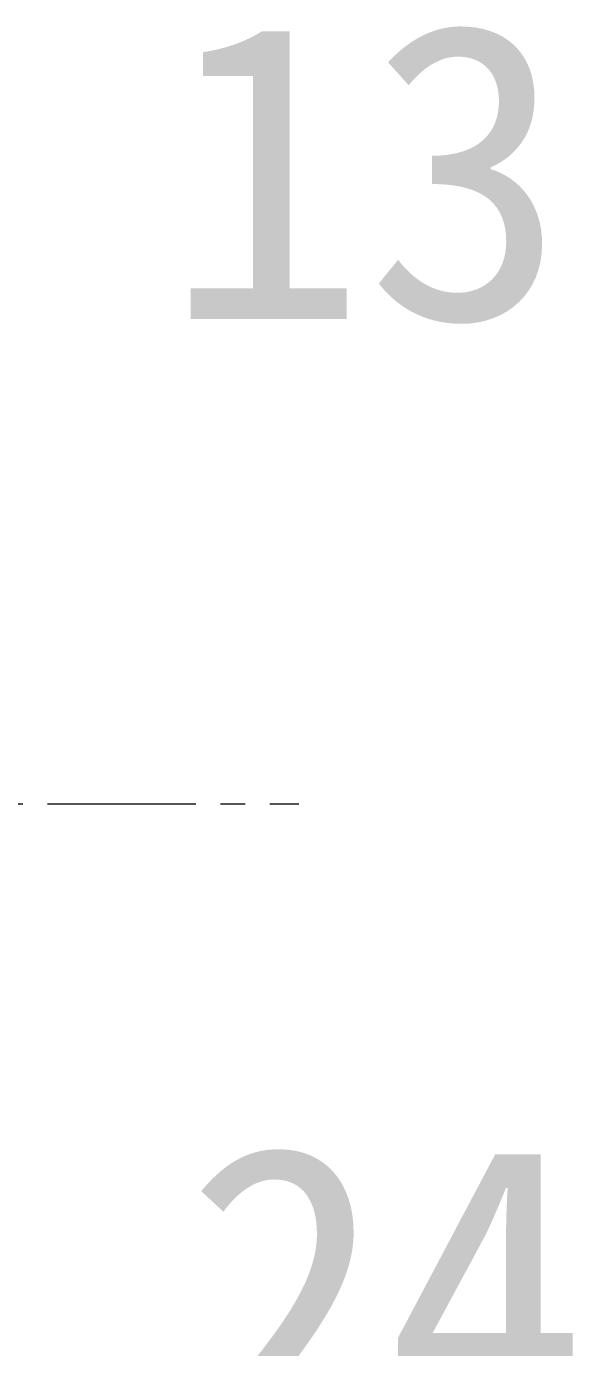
# Model space of a CAD drawing. Header units: millimetres. Extents: x 1167 to 2098, y -78 to 499.
# Drawn here: x 1709.15 to 1711.91, y 237.15 to 243.84 of the extents above; entities that cross this region are included whole.
import ezdxf
from ezdxf.lldxf.tags import DXFTag

# ---------------------------------------------------------------- set-up
doc = ezdxf.new("R2010")
doc.units = ezdxf.units.MM
doc.linetypes.add('CENTER2', pattern=[1.125, 0.75, -0.125, 0.125, -0.125])
doc.layers.add('DIM', color=3, linetype='Continuous', lineweight=5)
doc.layers.add('FPC', color=50, linetype='Continuous', lineweight=5)
doc.styles.add('宋体', font='')
doc.styles.get('宋体').set_extended_font_data('SimSun')
tags = doc.linetypes.add('CENTER', pattern=[0.6, 0.375, -0.075, 0.075, -0.075]).pattern_tags.tags
tags[10:11] = [DXFTag(74, 4), DXFTag(75, 0), DXFTag(340, '0'), DXFTag(46, 1.0), DXFTag(50, 0.0), DXFTag(44, 0.0), DXFTag(45, 0.0)]
tags[8:9] = [DXFTag(74, 4), DXFTag(75, 0), DXFTag(340, '0'), DXFTag(46, 1.0), DXFTag(50, 0.0), DXFTag(44, 0.0), DXFTag(45, 0.0)]
tags[6:7] = [DXFTag(74, 4), DXFTag(75, 0), DXFTag(340, '0'), DXFTag(46, 1.0), DXFTag(50, 0.0), DXFTag(44, 0.0), DXFTag(45, 0.0)]
tags[4:5] = [DXFTag(74, 4), DXFTag(75, 0), DXFTag(340, '0'), DXFTag(46, 1.0), DXFTag(50, 0.0), DXFTag(44, 0.0), DXFTag(45, 0.0)]

# ---------------------------------------------------------------- blocks, each defined once
blk = doc.blocks.new('OK-14GM024-04-A')
at = {"layer": 'FPC', "color": 1, "linetype": 'CENTER2', "lineweight": 5}
blk.add_lwpolyline([(1193.325442250693, 166.4937573120419), (1200.222945333087, 166.4937573120419)], dxfattribs=at)

msp = doc.modelspace()

# ---------------------------------------------------------------- block references
at = {"layer": 'FPC', "color": 1, "linetype": 'CENTER', "lineweight": 5, "xscale": -1, "rotation": 180}
msp.add_blockref('OK-14GM024-04-A', (510.3033234406082, 406.4017536591916), dxfattribs=at)

# ---------------------------------------------------------------- texts
at = {"layer": 'DIM', "color": 1, "char_height": 1.5, "width": 16.15040666486129, "attachment_point": 1, "line_spacing_factor": 0.9, "style": '宋体'}
for s, insert in [('\\A1;13', (1709.844852075091, 243.8626060981209)), ('\\A1;24', (1709.945924641632, 238.1746754421123))]:
    msp.add_mtext(s, dxfattribs=dict(at, insert=insert))

doc.saveas('drawing.dxf')
